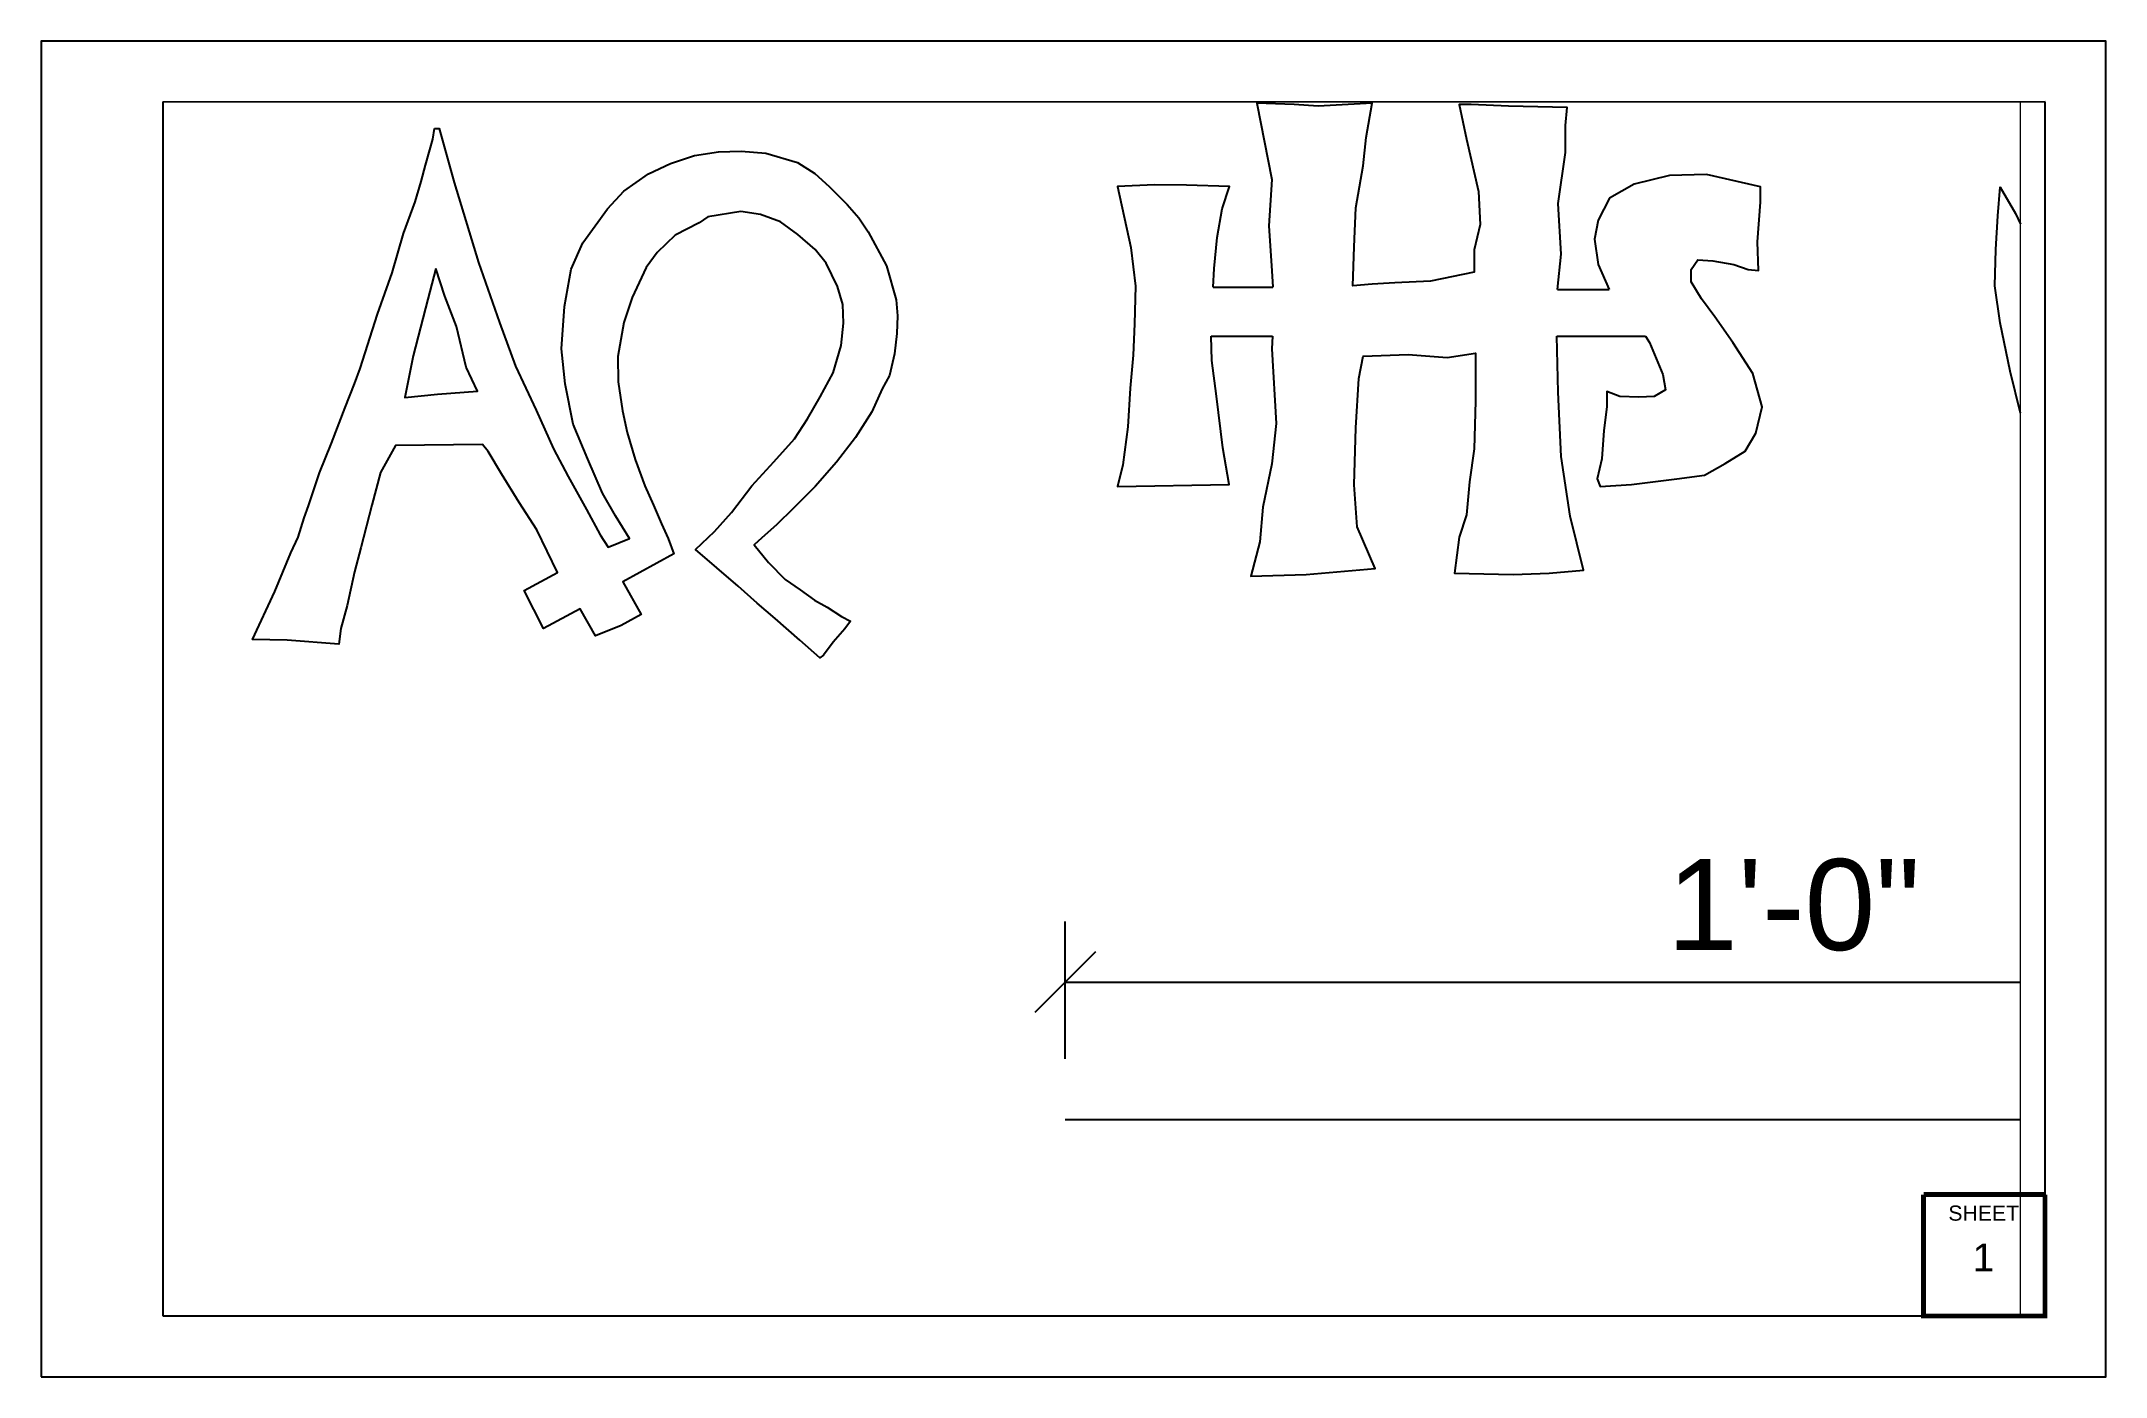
# Paper-space layout '1' of a CAD drawing. Extents: x -0.2 to 16.8, y -0.2 to 10.8.
# The model-space entities are those that its viewports show. They can reach past a viewport. Long polylines and large blocks are cut down to what shows.
import ezdxf
from ezdxf.enums import TextEntityAlignment as Align

# ---------------------------------------------------------------- set-up
doc = ezdxf.new("R2010")
doc.units = 0
doc.header["$MEASUREMENT"] = 0
doc.layers.get('0').update_dxf_attribs({"linetype": 'CONTINUOUS'})
doc.layers.get('DEFPOINTS').update_dxf_attribs({"color": 8, "linetype": 'CONTINUOUS'})
for name, color, linetype in [('S-OBJ1', 160, 'CONTINUOUS'), ('S-OBJ3', 130, 'CONTINUOUS'), ('S-OBJ4', 61, 'CONTINUOUS'), ('S-TEXT', 212, 'CONTINUOUS')]:
    doc.layers.add(name, color=color, linetype=linetype)
doc.styles.add('STANDARD - TTF', font='arial.ttf')
doc.dimstyles.new('STANDARD - TTF', dxfattribs={"dimscale": 12, "dimtxt": 0.09375, "dimasz": 0.0625, "dimexe": 0.0625, "dimexo": 0.0625, "dimgap": 0.03125, "dimtad": 1, "dimdec": 4, "dimzin": 3, "dimdsep": 46, "dimlunit": 4, "dimtxsty": 'STANDARD - TTF', "dimblk1": 'OBLIQUE', "dimblk2": 'OBLIQUE', "dimsah": 1, "dimcen": 0.09375, "dimclrd": 256, "dimclre": 256, "dimclrt": 256, "dimadec": 0, "dimazin": 0, "dimtfac": 1, "dimtdec": 4, "dimtmove": 1, "dimatfit": 3, "dimldrblk": 'DIMARROW', "dimfxl": 1, "dimfrac": 2, "dimtolj": 1, "dimtzin": 0, "dimlwd": -1, "dimlwe": -1, "dimarcsym": 0})

# ---------------------------------------------------------------- blocks, each defined once
blk = doc.blocks.new('_OBLIQUE')
at = {"color": 0, "linetype": 'ByBlock'}
blk.add_line((-0.5, -0.5), (0.5, 0.5), dxfattribs=at)
blk = doc.blocks.new('*D68')
at = {"layer": 'DEFPOINTS', "color": 0, "transparency": 16777216}
for p in [(8824.561, 172.548), (8812.561, 171.416), (8824.561, 171.416)]:
    blk.add_point(p, dxfattribs=at)
at = {"layer": 'S-TEXT', "transparency": 16777216}
for p, q in [((8812.561, 171.916), (8812.561, 173.048)), ((8824.561, 171.916), (8824.561, 173.048)), ((8812.561, 172.548), (8824.561, 172.548))]:
    blk.add_line(p, q, dxfattribs=at)
at = {"layer": 'S-TEXT', "transparency": 16777216, "xscale": 0.5, "yscale": 0.5, "zscale": 0.5, "rotation": 180}
blk.add_blockref('_OBLIQUE', (8812.561, 172.548), dxfattribs=at)
at = {"layer": 'S-TEXT', "transparency": 16777216, "xscale": 0.5, "yscale": 0.5, "zscale": 0.5}
blk.add_blockref('_OBLIQUE', (8824.561, 172.548), dxfattribs=at)
at = {"layer": 'S-TEXT', "transparency": 16777216, "insert": (8818.561, 173.181), "char_height": 0.75, "attachment_point": 5, "style": 'STANDARD - TTF'}
blk.add_mtext('\\A1;1\'-0"', dxfattribs=at)
blk = doc.blocks.new('DIMARROW')
blk.add_line((-0.982, 0), (-0.663, 0))
for points in [[(-0.985, 0.294, 0, 0.125, 0), (-0.75, 0.144, 0.125, 0.125, 0)], [(-0.784, 0, 0.176, 0.176, 0), (-0.783, 0, 0.44, 0, 0), (0, 0, 0, 0, 0)], [(-0.985, -0.294, 0, 0.125, 0), (-0.75, -0.144, 0.125, 0.125, 0)]]:
    blk.add_lwpolyline(points, format="xyseb")

msp = doc.modelspace()

# ---------------------------------------------------------------- linework, layer by layer
at = {"layer": 'S-OBJ1'}
for p, q in [((8813.78067, 178.27063), (8814.27245, 178.27063)), ((8816.61626, 178.25362), (8817.04084, 178.25362)), ((8813.76369, 177.86733), (8814.26797, 177.86733)), ((8816.6096, 177.86733), (8817.3407, 177.86733))]:
    msp.add_line(p, q, dxfattribs=at)
for points in [[(8820.62116, 176.68811), (8820.44987, 177.14776), (8820.3417, 177.58037), (8820.26055, 177.97694), (8820.21546, 178.28337), (8820.22448, 178.58079), (8820.24251, 178.86018), (8820.26055, 179.09452), (8820.38679, 178.87822), (8820.54906, 178.53573)], [(8816.61626, 178.25362), (8816.64472, 178.54234), (8816.62003, 178.96157), (8816.68173, 179.38079), (8816.68173, 179.60273), (8816.69409, 179.75069), (8816.21269, 179.76302), (8815.90411, 179.77535), (8815.80535, 179.77535), (8815.86705, 179.49177), (8815.96581, 179.06021), (8815.97817, 178.78894), (8815.92879, 178.57932), (8815.92879, 178.39438), (8815.57083, 178.32039), (8815.27457, 178.30807), (8815.08943, 178.29574), (8814.92894, 178.28341), (8814.9413, 178.60399), (8814.95363, 178.92457), (8815.01537, 179.26982), (8815.04005, 179.50409), (8815.08943, 179.78769), (8814.64504, 179.76302), (8814.44757, 179.77535), (8814.13895, 179.78769), (8814.26239, 179.15884), (8814.23771, 178.77661), (8814.26239, 178.4067), (8814.27245, 178.27063)], [(8808.03537, 177.62158), (8808.20412, 177.25807), (8808.34836, 176.93988), (8808.46856, 176.71176), (8808.6188, 176.44161), (8808.73297, 176.23148), (8808.79911, 176.12942), (8808.97338, 176.20146), (8808.85921, 176.38757), (8808.751, 176.57368), (8808.6308, 176.85584), (8808.51063, 177.14401), (8808.44449, 177.4742), (8808.41446, 177.76236), (8808.4386, 178.11344), (8808.49271, 178.4196), (8808.58888, 178.63574), (8808.79322, 178.91789), (8808.92542, 179.06197), (8809.12976, 179.20607), (8809.31007, 179.29011), (8809.50838, 179.35615), (8809.70672, 179.38617), (8809.89303, 179.39218), (8810.09737, 179.37416), (8810.35814, 179.29955), (8810.49943, 179.20744), (8810.61691, 179.10197), (8810.76562, 178.95341), (8810.86081, 178.84347), (8810.93815, 178.72611), (8811.08864, 178.44629), (8811.16812, 178.16768), (8811.18161, 178.03437), (8811.17547, 177.88942), (8811.15594, 177.72165), (8811.11398, 177.5449), (8811.05399, 177.43407), (8810.96996, 177.24349), (8810.83572, 177.03277), (8810.67847, 176.82971), (8810.50205, 176.63048), (8810.32498, 176.45238), (8810.18307, 176.31445), (8810.06417, 176.20717), (8809.99898, 176.1497), (8810.11787, 176.00411), (8810.25597, 175.86235), (8810.37868, 175.77806), (8810.49758, 175.69377), (8810.60113, 175.6363), (8810.72006, 175.55967), (8810.79293, 175.52135), (8810.74555, 175.45858), (8810.65029, 175.34834), (8810.57015, 175.24111), (8810.54143, 175.21846), (8810.37665, 175.36343), (8810.17292, 175.54225), (8810.02472, 175.66772), (8809.86812, 175.80852), (8809.69196, 175.96102), (8809.51579, 176.10964), (8809.6724, 176.25824), (8809.81333, 176.41466), (8809.98113, 176.63621), (8810.16121, 176.83174), (8810.33345, 177.02336), (8810.43918, 177.18761), (8810.54488, 177.3675), (8810.65058, 177.56695), (8810.71712, 177.78985), (8810.73664, 177.97554), (8810.72908, 178.12863), (8810.68574, 178.27666), (8810.59179, 178.46829), (8810.50176, 178.5817), (8810.36083, 178.70683), (8810.21597, 178.80852), (8810.05155, 178.87108), (8809.89103, 178.89455), (8809.61829, 178.85108), (8809.54652, 178.80069), (8809.35076, 178.69902), (8809.20201, 178.55823), (8809.11195, 178.43309), (8808.99451, 178.18672), (8808.92797, 177.97946), (8808.87706, 177.7018), (8808.88099, 177.49062), (8808.91575, 177.254), (8808.95487, 177.07411), (8809.02145, 176.8512), (8809.09973, 176.63612), (8809.1702, 176.47579), (8809.2367, 176.32161), (8809.29149, 176.20039), (8809.33847, 176.07525), (8808.91957, 175.84452), (8809.06835, 175.57469), (8808.90393, 175.48474), (8808.6925, 175.39871), (8808.56724, 175.62162), (8808.26578, 175.46128), (8808.10529, 175.77413), (8808.37934, 175.92273), (8808.20965, 176.27212), (8808.06479, 176.49893), (8807.91993, 176.73357), (8807.81031, 176.91737), (8807.76333, 176.97603), (8807.0469, 176.9682), (8806.92164, 176.7453), (8806.85118, 176.47547), (8806.76111, 176.1235), (8806.70985, 175.9261), (8806.6472, 175.64845), (8806.59633, 175.46073), (8806.58066, 175.33168), (8806.15394, 175.36296), (8805.86816, 175.37078), (8806.05214, 175.76577), (8806.18525, 176.08252), (8806.24393, 176.21327), (8806.29571, 176.37232), (8806.32989, 176.47086), (8806.42075, 176.74321), (8806.52067, 176.9878), (8806.63313, 177.27978), (8806.7093, 177.47446), (8806.75559, 177.60234), (8806.89855, 178.05035), (8807.01941, 178.38839), (8807.11209, 178.71436), (8807.20754, 178.9759), (8807.25837, 179.1422), (8807.29331, 179.27613), (8807.32821, 179.40161), (8807.35418, 179.48965), (8807.3681, 179.57976)], [(8807.3681, 179.57976), (8807.40617, 179.57976), (8807.53056, 179.13446), (8807.72886, 178.47408), (8807.90317, 177.9818), (8808.03537, 177.62158)], [(8817.3407, 177.86733), (8817.37216, 177.81625), (8817.48153, 177.55168), (8817.50499, 177.4268), (8817.41121, 177.37217), (8817.28621, 177.36436), (8817.12994, 177.37217), (8817.02057, 177.4112), (8817.02057, 177.28631), (8816.99711, 177.09119), (8816.98148, 176.85705), (8816.94243, 176.69314), (8816.96584, 176.63071), (8817.22371, 176.64632), (8817.59876, 176.69314), (8817.82531, 176.72436), (8817.99722, 176.81802), (8818.16131, 176.91948), (8818.24727, 177.06777), (8818.30195, 177.28631), (8818.22382, 177.55948), (8818.05972, 177.81704), (8817.91127, 178.02777), (8817.8019, 178.17607), (8817.71594, 178.31656), (8817.71594, 178.41802), (8817.77063, 178.49607), (8817.89563, 178.48827), (8818.06754, 178.45705), (8818.18473, 178.41802), (8818.27068, 178.41021), (8818.26287, 178.64437), (8818.28632, 178.97217), (8818.28632, 179.09705), (8817.84095, 179.19851), (8817.53622, 179.1907), (8817.24716, 179.12046), (8817.04398, 179.00339), (8816.95025, 178.82388), (8816.91898, 178.66779), (8816.95025, 178.45705), (8817.04084, 178.25362)], [(8813.78067, 178.27063), (8813.78754, 178.42602), (8813.81168, 178.68149), (8813.85509, 178.91769), (8813.91301, 179.10086), (8813.56076, 179.11051), (8813.29534, 179.11532), (8812.99122, 179.10057), (8813.10219, 178.59926), (8813.14081, 178.28111), (8813.1311, 177.9705), (8813.12143, 177.71021), (8813.09732, 177.44026), (8813.07801, 177.12213), (8813.03456, 176.80881), (8812.99115, 176.63045), (8813.91283, 176.64491), (8813.85975, 176.94859), (8813.80666, 177.37278), (8813.76805, 177.66683), (8813.76369, 177.86733)], [(8814.26797, 177.86733), (8814.26239, 177.76429), (8814.29944, 177.14902), (8814.26239, 176.81611), (8814.18833, 176.45854), (8814.16364, 176.17495), (8814.08958, 175.89135), (8814.54629, 175.90368), (8815.11412, 175.95301), (8814.96599, 176.29824), (8814.9413, 176.64349), (8814.95363, 177.11204), (8814.97832, 177.51893), (8815.01537, 177.70389), (8815.38565, 177.71622), (8815.7066, 177.69156), (8815.94112, 177.72854), (8815.94112, 177.33398), (8815.92879, 176.93942), (8815.89174, 176.66815), (8815.86705, 176.39688), (8815.80535, 176.21193), (8815.7683, 175.91601), (8816.2497, 175.90368), (8816.54596, 175.91601), (8816.82986, 175.94067), (8816.71878, 176.38455), (8816.64472, 176.87777), (8816.62003, 177.40796), (8816.6096, 177.86733)]]:
    msp.add_lwpolyline(points, dxfattribs=at)
msp.add_lwpolyline([(8807.37788, 178.42605), (8807.312, 178.17374), (8807.19117, 177.70476), (8807.12253, 177.36194), (8807.39159, 177.38937), (8807.72108, 177.41405), (8807.62771, 177.61152), (8807.54808, 177.94885), (8807.45202, 178.19843)], close=True, dxfattribs=at)
at = {"layer": 'S-TEXT'}
msp.add_line((8812.56146, 171.41613), (8824.56146, 171.41613), dxfattribs=at)

# ---------------------------------------------------------------- dimensions: what is measured, and where the dimension line sits
dim = msp.add_linear_dim(base=(8824.56146, 172.54845), p1=(8812.56146, 171.41613), p2=(8824.56146, 171.41613), dimstyle='STANDARD - TTF', override={"dimscale": 8}, dxfattribs=at)
dim.commit()
dim.dimension.update_dxf_attribs({"geometry": '*D68', "text_midpoint": (8818.56146, 173.18138)})

psp = doc.layouts.new('1')

# ---------------------------------------------------------------- linework, layer by layer
at = {"layer": 'S-OBJ1', "const_width": 0.04}
for points in [[(16.269, 1.269), (16.269, 0.269), (15.269, 0.269), (15.269, 1.269)], [(15.269, 1.269), (16.269, 1.269)]]:
    psp.add_lwpolyline(points, dxfattribs=at)
at = {"layer": 'S-OBJ3'}
for p, q in [((16.269, 10.269), (0.769, 10.268)), ((0.769, 10.269), (0.769, 0.269)), ((16.269, 0.269), (16.269, 10.269)), ((0.769, 0.269), (15.269, 0.269))]:
    psp.add_line(p, q, dxfattribs=at)
at = {"layer": 'S-OBJ4'}
psp.add_lwpolyline([(-0.231, -0.231), (16.769, -0.231), (16.769, 10.769), (-0.231, 10.769)], close=True, dxfattribs=at)
psp.add_lwpolyline([(-0.231, -0.231), (16.769, -0.231), (16.769, 10.769), (-0.231, 10.769)], close=True, dxfattribs=at)

# ---------------------------------------------------------------- texts
at = {"layer": 'S-OBJ1', "style": 'STANDARD - TTF'}
for s, height, p in [('SHEET', 0.125, (15.764, 1.054)), ('1', 0.228, (15.762, 0.638))]:
    psp.add_text(s, height=height, dxfattribs=at).set_placement(p, align=Align.CENTER)

# ---------------------------------------------------------------- viewports
at = {"layer": 'DEFPOINTS'}
psp.add_viewport(center=(8.418, 5.269), size=(15.299, 10), view_center_point=(8812.77891, 174.79728), view_height=9.9999956, dxfattribs=at)

doc.saveas('drawing.dxf')
